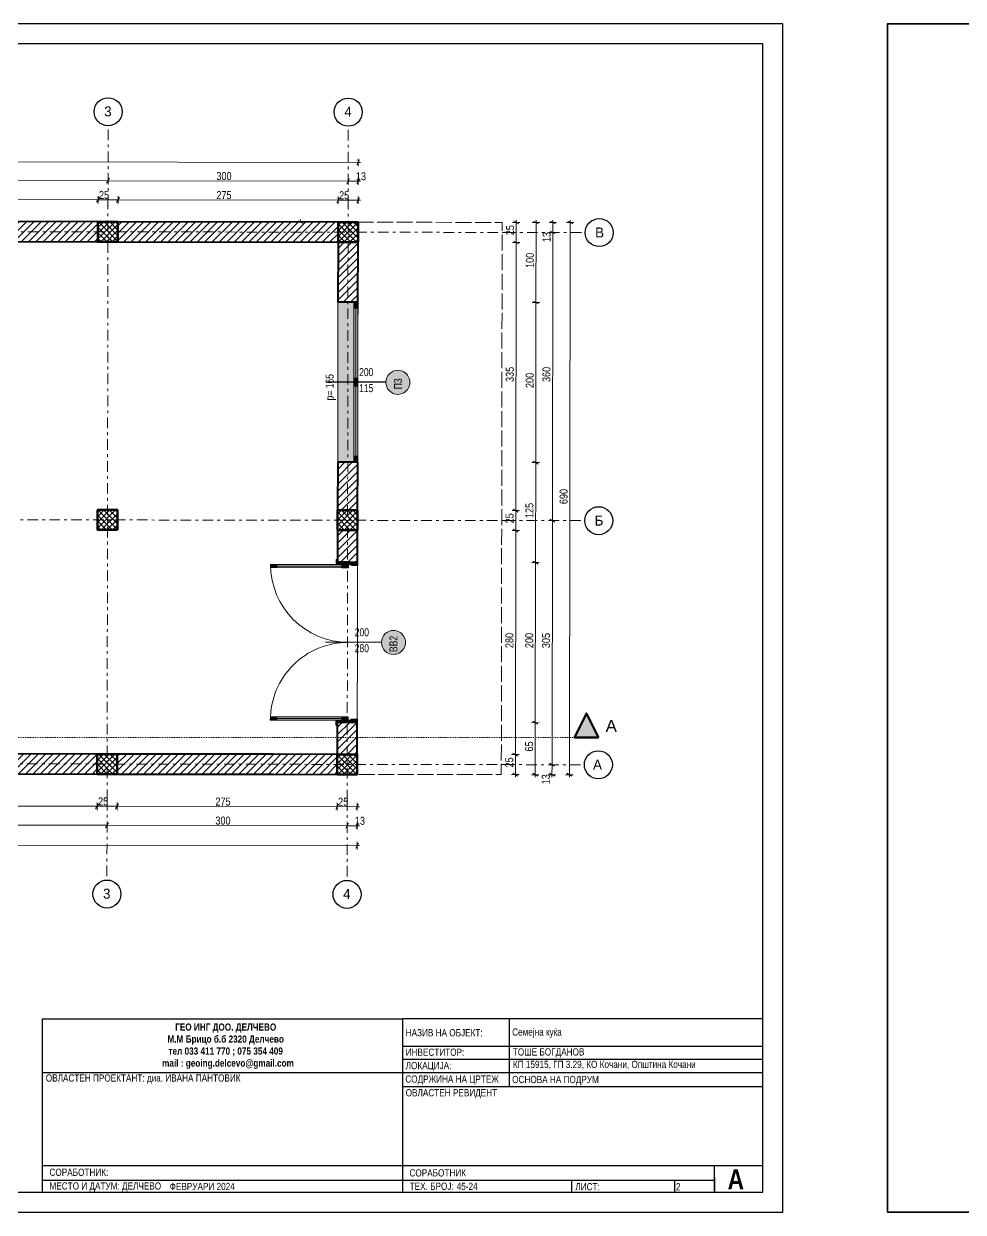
# Model space of a CAD drawing. Extents: x -1929 to 256751, y -18317 to 36108.
# Drawn here: x 90335 to 102074, y 2225 to 17075 of the extents above; entities that cross this region are included whole.
import ezdxf

# ---------------------------------------------------------------- set-up
doc = ezdxf.new("R2010")
doc.units = 0
doc.header["$LTSCALE"] = 5
doc.header["$MEASUREMENT"] = 0
for name, pattern in [('- Двойно прекъснати линии', [1093.611073, 529.166651, -211.666656, 141.111112, -211.666656]), ('- Прекъснати линия', [423.333333, 211.666667, -211.666667]), ('- Скирити линии', [245, 200, -45])]:
    doc.linetypes.add(name, pattern=pattern)
for name, color, linetype in [('4 _ - Фрагмент - Разрез.2D Elements', 7, 'Continuous'), ('4 _ - Фрагмент - Чертежи.2D Elements', 7, 'Continuous'), ('6 _ - Конструктивни оси.Dimensioning', 7, 'Continuous'), ('7 _ - Основни елементи.2D Elements', 7, 'Continuous'), ('Marker - Section', 7, 'Continuous'), ('Structural - Bearing', 7, 'Continuous')]:
    doc.layers.add(name, color=color, linetype=linetype)
doc.layers.add('41', color=7, linetype='Continuous', lineweight=35)
doc.layers.add('6 _ - Размери - Основни.Dimensioning', color=7, linetype='Continuous', true_color=0x7a7a7a)
doc.styles.add('GENERATED_STYLE_3', font='GOTHIC.TTF')
doc.styles.add('GENERATED_STYLE_4', font='arial.ttf')
doc.styles.add('GENERATED_STYLE_5', font='arialbd.ttf')
doc.styles.add('GENERATED_STYLE_6', font='Cambria Math.ttf')
pattern_1 = [(45, (25646.56, 9723.076), (-45.961934, 45.961934), [])]
pattern_2 = [(45, (25646.56, 9723.076), (-35.355335, 35.355335), []), (135, (25646.56, 9723.076), (35.355335, 35.355335), [])]

# ---------------------------------------------------------------- blocks, each defined once
blk = doc.blocks.new('ANTETKA')
at = {"layer": '4 _ - Фрагмент - Чертежи.2D Elements', "linetype": 'Continuous', "lineweight": 25, "ltscale": 0.01}
for p, q in [((76355, 4608), (71861, 4608)), ((71861, 2441), (71861, 4608)), ((71861, 3762), (76355, 3762)), ((73965, 2593), (73965, 2441)), ((75252, 2593), (75252, 2441))]:
    blk.add_line(p, q, dxfattribs=at)
at = {"layer": '4 _ - Фрагмент - Чертежи.2D Elements', "linetype": 'Continuous', "lineweight": 25, "ltscale": 0.01, "flags": 128}
for points in [[(67355, 4608), (71861, 4608)], [(67355, 2441), (67355, 4608), (71861, 4608)], [(73189, 4608), (73189, 3762)], [(71861, 4267), (76355, 4267)], [(71861, 4102), (76355, 4102)], [(67355, 3937), (71861, 3937)], [(71861, 3937), (76355, 3937)], [(67355, 2773), (76355, 2773)], [(75752, 2623), (75752, 2441), (75752, 2773)], [(67355, 2593), (75752, 2593)], [(67355, 2441), (76355, 2441)]]:
    blk.add_lwpolyline(points, dxfattribs=at)
at = {"layer": '4 _ - Фрагмент - Разрез.2D Elements', "linetype": 'Continuous', "lineweight": 35}
for s, insert, char_height, attachment_point, style in [('\\A1;\\pxqc;{\\fCentury Gothic|b1|i0|c204|p34;\\W0.85;ГЕО ИНГ ДОО. ДЕЛЧЕВО\\PМ.М Брицо б.б 2320 Делчево \\Pтел 033 411 770 ; 075 354 409 \\P  mail : geoing.delcevo@gmail.com}', (69646, 4266), 90, 5, 'GENERATED_STYLE_5'), ('\\A1;{\\W0.850000x;\\pql;\\fCentury Gothic|b0|i0|c204|p34;НАЗИВ НА ОБЈЕКТ:}', (71895, 4433), 90, 4, 'GENERATED_STYLE_4'), ('\\A1;{\\W0.850000x;\\pql;\\fCentury Gothic|b0|i0|c204|p34;Семејна куќа}', (73225, 4429), 90, 4, 'GENERATED_STYLE_4'), ('\\A1;{\\W0.850000x;\\pql;\\fCentury Gothic|b0|i0|c204|p34;ИНВЕСТИТОР:}', (71895, 4190), 90, 4, 'GENERATED_STYLE_4'), ('\\A1;{\\W0.850000x;\\pql;\\fCentury Gothic|b0|i0|c204|p34;ТОШЕ БОГДАНОВ}', (73234, 4181), 90, 4, 'GENERATED_STYLE_4'), ('\\A1;{\\W0.850000x;\\pql;\\fCentury Gothic|b0|i0|c204|p34;ЛОКАЦИЈА:}', (71895, 4010), 90, 4, 'GENERATED_STYLE_4'), ('\\A1;{\\W0.850000x;\\pql;\\fCentury Gothic|b0|i0|c204|p34;КП 15915, ГП 3.29, КО Кочани, Општина Кочани\\P\\pql;\\fCentury Gothic|b0|i0|c204|p34;}', (73235, 4030), 90, 4, 'GENERATED_STYLE_4'), ('\\A1;{\\W0.850000x;\\pql;\\fCentury Gothic|b0|i0|c204|p34;ОВЛАСТЕН ПРОЕКТАНТ: д\\fCentury Gothic|b0|i0|c204|p34;иа\\fCentury Gothic|b0|i0|c204|p34;. ИВАНА ПАНТОВИЌ}', (67398, 3855), 90, 4, 'GENERATED_STYLE_4'), ('\\A1;{\\W0.850000x;\\pql;\\fCentury Gothic|b0|i0|c204|p34;СОДРЖИНА НА ЦРТЕЖ}', (71890, 3842), 90, 4, 'GENERATED_STYLE_4'), ('\\A1;{\\W0.850000x;\\pql;\\fCentury Gothic|b0|i0|c204|p34;ОВЛАСТЕН РЕВИДЕНТ\\P\\pqc;\\fCentury Gothic|b0|i0|c204|p34;}', (71895, 3671), 90, 4, 'GENERATED_STYLE_4'), ('\\A1;{\\W0.850000x;\\pql;\\fCentury Gothic|b0|i0|c204|p34;СОРАБОТНИК:}', (67444, 2690), 90, 4, 'GENERATED_STYLE_4'), ('\\A1;{\\W0.850000x;\\pql;\\fCentury Gothic|b0|i0|c204|p34;СОРАБОТНИК}', (71942, 2682), 90, 4, 'GENERATED_STYLE_4'), ('\\A1;{\\W0.850000x;\\pql;\\fCentury Gothic|b1|i0|c204|p34;А}', (75917, 2603), 250, 4, 'GENERATED_STYLE_5'), ('\\A1;{\\W0.850000x;\\pql;\\fCentury Gothic|b0|i0|c204|p34;МЕСТО И ДАТУМ: ДЕЛЧЕВО}', (67444, 2506), 90, 4, 'GENERATED_STYLE_4'), ('\\A1;{\\W0.850000x;\\pql;\\fCentury Gothic|b0|i0|c204|p34;ФЕВРУАРИ 2024\\P\\pql;\\fCentury Gothic|b0|i0|c204|p34;}', (68946, 2512), 90, 4, 'GENERATED_STYLE_4'), ('\\A1;{\\W0.850000x;\\pql;\\fCentury Gothic|b0|i0|c204|p34;ТЕХ. БРОЈ: }', (71945, 2515), 90, 4, 'GENERATED_STYLE_4'), ('\\A1;{\\W0.850000x;\\pql;\\fCentury Gothic|b0|i0|c204|p34;45-24\\P\\pql;\\fCentury Gothic|b0|i0|c204|p34;}', (72532, 2514), 90, 4, 'GENERATED_STYLE_4'), ('\\A1;{\\W0.850000x;\\pql;\\fCentury Gothic|b0|i0|c204|p34;ЛИСТ: }', (74015, 2509), 90, 4, 'GENERATED_STYLE_4')]:
    blk.add_mtext(s, dxfattribs=dict(at, insert=insert, char_height=char_height, attachment_point=attachment_point, style=style))

msp = doc.modelspace()

# ---------------------------------------------------------------- hatches: boundary and pattern name
at = {"layer": 'Marker - Section', "linetype": 'Continuous', "lineweight": 50}
msp.add_hatch(color=256, dxfattribs=at).paths.add_polyline_path([(97516.4, 8158.6), (97366.4, 8458.6), (97216.4, 8158.6)])
at = {"layer": 'Structural - Bearing', "linetype": 'Continuous', "lineweight": 15}
h = msp.add_hatch(dxfattribs=at)
h.set_pattern_fill('COMMON_BRICK_0001', color=256, scale=0.5, style=0, pattern_type=2)
h.set_pattern_definition(pattern_1)
h.paths.add_polyline_path([(86360.3, 14608.4), (86359.9, 14358.4), (91262.2, 14350.9), (91262.6, 14600.9)])
at = {"layer": 'Structural - Bearing', "linetype": 'Continuous', "lineweight": 13}
h = msp.add_hatch(dxfattribs=at)
h.set_pattern_fill('1_БЕТОН_СГЛОБЯЕМИ_ЕЛЕМЕН_E7', color=256, scale=0.5, style=0, pattern_type=2)
h.set_pattern_definition(pattern_2)
h.paths.add_polyline_path([(91512.2, 14350.5), (91512.6, 14600.5), (91262.6, 14600.9), (91262.2, 14350.9)])
at = {"layer": 'Structural - Bearing', "linetype": 'Continuous', "lineweight": 15}
h = msp.add_hatch(dxfattribs=at)
h.set_pattern_fill('COMMON_BRICK_0001', color=256, scale=0.5, style=0, pattern_type=2)
h.set_pattern_definition(pattern_1)
h.paths.add_polyline_path([(91512.6, 14600.5), (91512.2, 14350.5), (94262.2, 14346.3), (94262.6, 14596.3)])
at = {"layer": 'Structural - Bearing', "linetype": 'Continuous', "lineweight": 13}
h = msp.add_hatch(dxfattribs=at)
h.set_pattern_fill('1_БЕТОН_СГЛОБЯЕМИ_ЕЛЕМЕН_E7', color=256, scale=0.5, style=0, pattern_type=2)
h.set_pattern_definition(pattern_2)
h.paths.add_polyline_path([(94512.2, 14345.9), (94512.6, 14595.9), (94262.6, 14596.3), (94262.2, 14346.3)])
at = {"layer": 'Structural - Bearing', "linetype": 'Continuous', "lineweight": 15}
h = msp.add_hatch(dxfattribs=at)
h.set_pattern_fill('COMMON_BRICK_0001', color=256, scale=0.5, style=0, pattern_type=2)
h.set_pattern_definition(pattern_1)
h.paths.add_polyline_path([(94261, 13596.3), (94511, 13595.9), (94512.2, 14345.9), (94262.2, 14346.3)])
at = {"layer": 'Structural - Bearing', "linetype": 'Continuous', "lineweight": 0, "true_color": 0xdedede}
for points in [[(94511, 13595.9), (94261, 13596.3), (94258, 11596.3), (94508, 11595.9)], [(94509.6, 12645.9), (94510.9, 13520.9), (94460.9, 13521), (94459.6, 12646)], [(94461, 13596), (94460.9, 13521), (94510.9, 13520.9), (94511, 13595.9)], [(94509.5, 12595.9), (94509.6, 12645.9), (94459.6, 12646), (94459.5, 12596)], [(95009.3, 12445.1, 1), (95009.7, 12745.1, 1)], [(94508.1, 11670.9), (94509.4, 12545.9), (94459.4, 12546), (94458.1, 11671)], [(94459.5, 12596), (94459.4, 12546), (94509.4, 12545.9), (94509.5, 12595.9)], [(94508, 11595.9), (94508.1, 11670.9), (94458.1, 11671), (94458, 11596)], [(93419, 10319.6), (93418.9, 10279.6), (93498.9, 10279.4), (93499, 10319.4)], [(93499, 10299.4), (93498.9, 10279.4), (94310.9, 10278.2), (94311, 10298.2)], [(93499, 10319.4), (93499, 10299.4), (94311, 10298.2), (94311, 10318.2)], [(94237, 10333.3), (94256, 10333.3), (94256.1, 10383.3), (94237.1, 10383.3)], [(94391, 10321.1), (94391, 10346.1), (94256, 10346.3), (94256, 10321.3)], [(94390.9, 10278.1), (94391, 10318.1), (94311, 10318.2), (94310.9, 10278.2)], [(94506, 10305.9), (94506, 10345.9), (94391, 10346.1), (94391, 10318.1), (94431, 10318), (94431, 10306)], [(94954.3, 9195.2, 1), (94954.7, 9495.2, 1)], [(93416, 8375.6), (93496, 8375.5), (93496.1, 8415.5), (93416.1, 8415.6)], [(93496, 8395.5), (94308, 8394.2), (94308.1, 8414.2), (93496.1, 8415.5)], [(93496, 8375.5), (94308, 8374.2), (94308, 8394.2), (93496, 8395.5)], [(94253, 8359.3), (94234, 8359.3), (94233.9, 8309.3), (94252.9, 8309.3)], [(94388, 8346.1), (94388, 8371.1), (94253, 8371.3), (94253, 8346.3)], [(94388.1, 8414.1), (94308.1, 8414.2), (94308, 8374.2), (94388, 8374.1)], [(94503, 8345.9), (94503, 8385.9), (94428, 8386), (94428, 8374), (94388, 8374.1), (94388, 8346.1)]]:
    msp.add_hatch(color=254, dxfattribs=at).paths.add_polyline_path(points)
at = {"layer": 'Structural - Bearing', "linetype": 'Continuous', "lineweight": 15}
h = msp.add_hatch(dxfattribs=at)
h.set_pattern_fill('COMMON_BRICK_0001', color=256, scale=0.5, style=0, pattern_type=2)
h.set_pattern_definition(pattern_1)
h.paths.add_polyline_path([(94257, 10996.3), (94507, 10995.9), (94508, 11595.9), (94258, 11596.3)])
at = {"layer": 'Structural - Bearing', "linetype": 'Continuous', "lineweight": 13}
h = msp.add_hatch(dxfattribs=at)
h.set_pattern_fill('1_БЕТОН_СГЛОБЯЕМИ_ЕЛЕМЕН_E7', color=256, scale=0.5, style=0, pattern_type=2)
h.set_pattern_definition(pattern_2)
h.paths.add_polyline_path([(91506.7, 10750.5), (91507, 11000.5), (91257.1, 11000.9), (91256.7, 10750.9)])
h = msp.add_hatch(dxfattribs=at)
h.set_pattern_fill('1_БЕТОН_СГЛОБЯЕМИ_ЕЛЕМЕН_E7', color=256, scale=0.5, style=0, pattern_type=2)
h.set_pattern_definition(pattern_2)
h.paths.add_polyline_path([(94506.7, 10745.9), (94507, 10995.9), (94257, 10996.3), (94256.7, 10746.3)])
at = {"layer": 'Structural - Bearing', "linetype": 'Continuous', "lineweight": 15}
h = msp.add_hatch(dxfattribs=at)
h.set_pattern_fill('COMMON_BRICK_0001', color=256, scale=0.5, style=0, pattern_type=2)
h.set_pattern_definition(pattern_1)
h.paths.add_polyline_path([(94256, 10346.3), (94506, 10345.9), (94506.7, 10745.9), (94256.7, 10746.3)])
h = msp.add_hatch(dxfattribs=at)
h.set_pattern_fill('COMMON_BRICK_0001', color=256, scale=0.5, style=0, pattern_type=2)
h.set_pattern_definition(pattern_1)
h.paths.add_polyline_path([(94252.4, 7946.3), (94502.4, 7945.9), (94503, 8345.9), (94253, 8346.3)])
h = msp.add_hatch(dxfattribs=at)
h.set_pattern_fill('COMMON_BRICK_0001', color=256, scale=0.5, style=0, pattern_type=2)
h.set_pattern_definition(pattern_1)
h.paths.add_polyline_path([(86349.7, 7708.5), (91252, 7700.9), (91252.4, 7950.9), (86350.1, 7958.5)])
at = {"layer": 'Structural - Bearing', "linetype": 'Continuous', "lineweight": 13}
h = msp.add_hatch(dxfattribs=at)
h.set_pattern_fill('1_БЕТОН_СГЛОБЯЕМИ_ЕЛЕМЕН_E7', color=256, scale=0.5, style=0, pattern_type=2)
h.set_pattern_definition(pattern_2)
h.paths.add_polyline_path([(91502, 7700.5), (91502.4, 7950.5), (91252.4, 7950.9), (91252, 7700.9)])
at = {"layer": 'Structural - Bearing', "linetype": 'Continuous', "lineweight": 15}
h = msp.add_hatch(dxfattribs=at)
h.set_pattern_fill('COMMON_BRICK_0001', color=256, scale=0.5, style=0, pattern_type=2)
h.set_pattern_definition(pattern_1)
h.paths.add_polyline_path([(91502, 7700.5), (93452, 7697.5), (93452.4, 7947.5), (91502.4, 7950.5)])
h = msp.add_hatch(dxfattribs=at)
h.set_pattern_fill('COMMON_BRICK_0001', color=256, scale=0.5, style=0, pattern_type=2)
h.set_pattern_definition(pattern_1)
h.paths.add_polyline_path([(93452, 7697.5), (94252, 7696.3), (94252.4, 7946.3), (93452.4, 7947.5)])
at = {"layer": 'Structural - Bearing', "linetype": 'Continuous', "lineweight": 13}
h = msp.add_hatch(dxfattribs=at)
h.set_pattern_fill('1_БЕТОН_СГЛОБЯЕМИ_ЕЛЕМЕН_E7', color=256, scale=0.5, style=0, pattern_type=2)
h.set_pattern_definition(pattern_2)
h.paths.add_polyline_path([(94502, 7695.9), (94502.4, 7945.9), (94252.4, 7946.3), (94252, 7696.3)])

# ---------------------------------------------------------------- linework, layer by layer
at = {"layer": '4 _ - Фрагмент - Чертежи.2D Elements', "linetype": 'Continuous', "lineweight": 25, "ltscale": 0.01}
for points in [[(78820.4, 2225.4), (99820.4, 2225.4), (99820.4, 17075.4)], [(99820.4, 17075.4), (78820.4, 17075.4)]]:
    msp.add_lwpolyline(points, dxfattribs=at)
msp.add_lwpolyline([(80070.4, 2475.4), (99570.4, 2475.4), (99570.4, 16825.4), (80070.4, 16825.4)], close=True, dxfattribs=at)
at = {"layer": '41', "color": 7, "linetype": 'Continuous', "lineweight": 35, "ltscale": 0.1, "flags": 128}
msp.add_lwpolyline([(122128.5, 17075.4), (101128.5, 17075.4), (101128.5, 2225.4), (122128.5, 2225.4)], close=True, dxfattribs=at)
at = {"layer": '6 _ - Конструктивни оси.Dimensioning', "linetype": '- Двойно прекъснати линии', "lineweight": 13, "ltscale": 0.05}
for p, q in [((91387.6, 14801), (91389.1, 15801)), ((94387.6, 14796.4), (94389.1, 15796.4)), ((91376.1, 7376.5), (91387.6, 14801)), ((94376.1, 7371.9), (94387.6, 14796.4)), ((82458.1, 14489.5), (96350.2, 14468.1)), ((96350.2, 14468.1), (97350.2, 14466.5)), ((82452.6, 10889.5), (96344.6, 10868.1)), ((96344.6, 10868.1), (97344.6, 10866.5)), ((82447.9, 7839.5), (96339.9, 7818.1)), ((96339.9, 7818.1), (97339.9, 7816.5)), ((91376.1, 7376.5), (91374.6, 6376.5)), ((94376.1, 7371.9), (94374.6, 6371.9))]:
    msp.add_line(p, q, dxfattribs=at)
at = {"layer": '6 _ - Конструктивни оси.Dimensioning', "linetype": 'Continuous', "lineweight": 25, "ltscale": 0.01}
for centre in [(91389.4, 15976), (94389.4, 15971.4), (97525.2, 14466.3), (97519.6, 10866.3), (97514.9, 7816.3), (91374.3, 6201.5), (94374.3, 6196.9)]:
    msp.add_circle(centre, 175, dxfattribs=at)
at = {"layer": '6 _ - Конструктивни оси.Dimensioning', "linetype": '- Двойно прекъснати линии', "lineweight": 13, "ltscale": 0.01}
for p in [(91387.6, 14801), (91387.6, 14801), (94387.6, 14796.4), (94387.6, 14796.4), (96350.2, 14468.1), (96350.2, 14468.1), (96344.6, 10868.1), (96344.6, 10868.1), (96339.9, 7818.1), (96339.9, 7818.1), (91376.1, 7376.5), (91376.1, 7376.5), (94376.1, 7371.9), (94376.1, 7371.9)]:
    msp.add_point(p, dxfattribs=at)
at = {"layer": '6 _ - Размери - Основни.Dimensioning', "linetype": 'Continuous', "lineweight": 20, "ltscale": 0.01}
for p, q in [((94513.7, 15342.6), (82513.8, 15361)), ((94495.6, 15311.4), (94531.8, 15373.8)), ((94513.8, 15389.4), (94513.7, 15295.7)), ((94544.3, 15342.5), (94513.7, 15342.6)), ((91388.5, 15160.1), (91388.3, 15066.3)), ((94388.4, 15155.4), (94388.3, 15061.7)), ((94513.4, 15155.2), (94513.3, 15061.5)), ((91388.4, 15113.2), (86236.1, 15121.1)), ((91370.3, 15082), (91406.5, 15144.4)), ((94388.4, 15108.6), (91388.4, 15113.2)), ((94370.3, 15077.3), (94406.5, 15139.8)), ((94513.4, 15108.4), (94388.4, 15108.6)), ((94495.3, 15077.1), (94531.5, 15139.6)), ((94543.9, 15108.3), (94513.4, 15108.4)), ((91263, 14875.7), (86360.7, 14883.2)), ((91244.9, 14844.5), (91281.1, 14906.9)), ((91263.1, 14922.6), (91262.9, 14828.8)), ((91513, 14875.3), (91263, 14875.7)), ((91494.9, 14844.1), (91531.1, 14906.5)), ((91513.1, 14922.2), (91512.9, 14828.4)), ((94263, 14871.1), (91513, 14875.3)), ((94244.9, 14839.9), (94281.1, 14902.3)), ((94263.1, 14918), (94262.9, 14824.2)), ((94513, 14870.7), (94263, 14871.1)), ((94494.9, 14839.5), (94531.1, 14901.9)), ((94513.1, 14917.6), (94512.9, 14823.8)), ((94543.6, 14870.7), (94513, 14870.7)), ((93840.2, 14596.9), (93746.4, 14597.1)), ((93824.5, 14578.9), (93762.1, 14615.1)), ((93793.3, 14597), (93793.4, 14627.6)), ((96535.3, 14592.8), (96441.6, 14592.9)), ((96519.7, 14574.8), (96457.2, 14610.9)), ((96488.1, 14342.9), (96488.5, 14592.9)), ((96488.5, 14592.9), (96488.5, 14623.4)), ((96783.4, 14592.4), (96689.6, 14592.5)), ((96767.7, 14574.4), (96705.3, 14610.6)), ((96735, 13592.5), (96736.5, 14592.5)), ((96736.5, 14592.5), (96736.6, 14623)), ((96992.8, 14592.1), (96899.1, 14592.2)), ((96977.2, 14574.1), (96914.7, 14610.2)), ((96945.8, 14467.1), (96946, 14592.1)), ((96946, 14592.1), (96946, 14622.7)), ((97209.8, 14591.7), (97116, 14591.9)), ((97194.1, 14573.7), (97131.7, 14609.9)), ((97152.3, 7691.8), (97162.9, 14591.8)), ((97162.9, 14591.8), (97163, 14622.4)), ((96992.7, 14467.1), (96898.9, 14467.2)), ((96914.6, 14485.2), (96977, 14449.1)), ((96940.2, 10867.2), (96945.8, 14467.1)), ((96534.9, 14342.8), (96441.2, 14342.9)), ((96456.8, 14360.9), (96519.3, 14324.8)), ((96482.9, 10992.9), (96488.1, 14342.9)), ((96781.9, 13592.4), (96688.1, 13592.5)), ((96703.8, 13610.6), (96766.2, 13574.4)), ((96731.9, 11592.5), (96735, 13592.5)), ((96778.8, 11592.4), (96685, 11592.5)), ((96700.7, 11610.6), (96763.1, 11574.4)), ((96730, 10342.5), (96731.9, 11592.5)), ((96529.8, 10992.8), (96436, 10992.9)), ((96451.7, 11010.9), (96514.1, 10974.8)), ((96482.5, 10742.9), (96482.9, 10992.9)), ((96987.1, 10867.1), (96893.4, 10867.2)), ((96909, 10885.2), (96971.5, 10849.1)), ((96935.5, 7817.2), (96940.2, 10867.2)), ((96529.4, 10742.8), (96435.7, 10742.9)), ((96451.3, 10760.9), (96513.8, 10724.8)), ((96478.2, 7942.9), (96482.5, 10742.9)), ((96776.9, 10342.4), (96683.1, 10342.5)), ((96698.8, 10360.6), (96761.2, 10324.4)), ((96726.9, 8342.5), (96730, 10342.5)), ((96773.8, 8342.4), (96680, 8342.6)), ((96695.7, 8360.6), (96758.1, 8324.4)), ((96725.9, 7692.5), (96726.9, 8342.5)), ((96525.1, 7942.8), (96431.3, 7942.9)), ((96447, 7961), (96509.4, 7924.8)), ((96477.8, 7692.9), (96478.2, 7942.9)), ((96982.4, 7817.1), (96888.7, 7817.2)), ((96904.3, 7835.2), (96966.8, 7799.1)), ((96935.3, 7692.2), (96935.5, 7817.2)), ((96524.7, 7692.8), (96431, 7692.9)), ((96446.6, 7711), (96509.1, 7674.8)), ((96477.8, 7662.3), (96477.8, 7692.9)), ((96772.8, 7692.4), (96679, 7692.6)), ((96694.7, 7710.6), (96757.1, 7674.4)), ((96725.8, 7661.9), (96725.9, 7692.5)), ((96982.2, 7692.1), (96888.5, 7692.2)), ((96904.1, 7710.2), (96966.6, 7674.1)), ((96935.3, 7661.6), (96935.3, 7692.2)), ((97199.2, 7691.8), (97105.4, 7691.9)), ((97121.1, 7709.9), (97183.5, 7673.7)), ((97152.3, 7661.3), (97152.3, 7691.8)), ((91251.3, 7297.6), (86349.1, 7305.2)), ((91233.3, 7266.4), (91269.4, 7328.9)), ((91251.4, 7344.5), (91251.3, 7250.8)), ((91501.3, 7297.3), (91251.3, 7297.6)), ((91483.3, 7266), (91519.4, 7328.5)), ((91501.4, 7344.1), (91501.3, 7250.4)), ((94251.3, 7293), (91501.3, 7297.3)), ((94233.3, 7261.8), (94269.4, 7324.2)), ((94251.4, 7339.9), (94251.3, 7246.1)), ((94501.3, 7292.6), (94251.3, 7293)), ((94483.3, 7261.4), (94519.4, 7323.9)), ((94501.4, 7339.5), (94501.3, 7245.8)), ((94531.9, 7292.6), (94501.3, 7292.6)), ((91376, 7059.9), (86223.7, 7067.8)), ((91357.9, 7028.7), (91394.1, 7091.1)), ((91376.1, 7106.8), (91375.9, 7013)), ((94376, 7055.3), (91376, 7059.9)), ((94357.9, 7024.1), (94394.1, 7086.5)), ((94376.1, 7102.2), (94375.9, 7008.4)), ((94501, 7055.1), (94376, 7055.3)), ((94482.9, 7023.9), (94519.1, 7086.3)), ((94501.1, 7102), (94500.9, 7008.2)), ((94531.5, 7055), (94501, 7055.1)), ((94482.5, 6775), (94518.7, 6837.4)), ((94500.7, 6853.1), (94500.5, 6759.3)), ((94500.6, 6806.2), (82500.6, 6824.7)), ((94531.2, 6806.1), (94500.6, 6806.2))]:
    msp.add_line(p, q, dxfattribs=at)
at = {"layer": '7 _ - Основни елементи.2D Elements', "linetype": '- Скирити линии', "lineweight": 20, "ltscale": 0.2, "flags": 128}
msp.add_lwpolyline([(94520.4, 7695.9), (96302, 7693.1), (96312.6, 14593.1), (94512.6, 14595.9)], dxfattribs=at)
at = {"layer": 'Marker - Section', "linetype": '- Прекъснати линия', "lineweight": 20, "ltscale": 0.01}
msp.add_line((80675.4, 8158.6), (97216.4, 8158.6), dxfattribs=at)
at = {"layer": 'Marker - Section', "linetype": 'Continuous', "lineweight": 50, "ltscale": 0.01, "flags": 128}
msp.add_lwpolyline([(97516.4, 8158.6), (97216.4, 8158.6), (97366.4, 8458.6)], close=True, dxfattribs=at)
at = {"layer": 'Structural - Bearing', "linetype": 'Continuous', "lineweight": 20, "ltscale": 0.01}
for p, q in [((94258, 11596.3), (94261, 13596.3)), ((94460.9, 13521), (94459.6, 12646)), ((94484.6, 12645.9), (94485.9, 13520.9)), ((94508, 11595.9), (94511, 13595.9)), ((94509.6, 12645.9), (94510.9, 13520.9)), ((94459.4, 12546), (94458.1, 11671)), ((94483.1, 11670.9), (94484.4, 12545.9)), ((94508.1, 11670.9), (94509.4, 12545.9)), ((93418.9, 10279.6), (93419, 10319.6)), ((93498.9, 10279.4), (93418.9, 10279.6)), ((93419, 10319.6), (93499, 10319.4)), ((93499, 10319.4), (93498.9, 10279.4)), ((93499, 10299.4), (94311, 10298.2)), ((94237, 10333.3), (94237.1, 10383.3)), ((94256, 10333.3), (94237, 10333.3)), ((94237.1, 10383.3), (94256.1, 10383.3)), ((94256.1, 10383.3), (94256, 10333.3)), ((94256, 10321.3), (94256, 10346.3)), ((94256, 10346.3), (94391, 10346.1)), ((94391, 10321.1), (94256, 10321.3)), ((94310.9, 10278.2), (94311, 10318.2)), ((94390.9, 10278.1), (94310.9, 10278.2)), ((94311, 10318.2), (94391, 10318.1)), ((94391, 10318.1), (94390.9, 10278.1)), ((94391, 10346.1), (94391, 10321.1)), ((93416.1, 8415.6), (93416, 8375.6)), ((93416, 8375.6), (93496, 8375.5)), ((93496.1, 8415.5), (93416.1, 8415.6)), ((93496, 8375.5), (93496.1, 8415.5)), ((93496, 8395.5), (94308, 8394.2)), ((94233.9, 8309.3), (94234, 8359.3)), ((94234, 8359.3), (94253, 8359.3)), ((94253, 8359.3), (94252.9, 8309.3)), ((94253, 8346.3), (94253, 8371.3)), ((94253, 8371.3), (94388, 8371.1)), ((94388, 8346.1), (94253, 8346.3)), ((94308.1, 8414.2), (94308, 8374.2)), ((94308, 8374.2), (94388, 8374.1)), ((94388.1, 8414.1), (94308.1, 8414.2)), ((94388, 8374.1), (94388.1, 8414.1)), ((94388, 8371.1), (94388, 8346.1)), ((94252.9, 8309.3), (94233.9, 8309.3))]:
    msp.add_line(p, q, dxfattribs=at)
at = {"layer": 'Structural - Bearing', "linetype": 'Continuous', "lineweight": 40, "ltscale": 0.01}
for p, q in [((94461, 13596), (94261, 13596.3)), ((94461, 13596), (94261, 13596.3)), ((94511, 13595.9), (94461, 13596)), ((94511, 13595.9), (94461, 13596)), ((94511, 13595.9), (94461, 13596)), ((94458, 11596), (94258, 11596.3)), ((94458, 11596), (94258, 11596.3)), ((94508, 11595.9), (94458, 11596)), ((94508, 11595.9), (94458, 11596)), ((94508, 11595.9), (94458, 11596)), ((94256, 10346.3), (94256.1, 10383.3)), ((94256, 10346.3), (94256.1, 10383.3)), ((94256, 10346.3), (94256.1, 10383.3)), ((94391, 10346.1), (94256, 10346.3)), ((94391, 10346.1), (94256, 10346.3)), ((94391, 10346.1), (94256, 10346.3)), ((94506, 10345.9), (94391, 10346.1)), ((94506, 10345.9), (94391, 10346.1)), ((94506, 10345.9), (94391, 10346.1)), ((94253, 8346.3), (94252.9, 8309.3)), ((94253, 8346.3), (94252.9, 8309.3)), ((94253, 8346.3), (94252.9, 8309.3)), ((94388, 8346.1), (94253, 8346.3)), ((94388, 8346.1), (94253, 8346.3)), ((94388, 8346.1), (94253, 8346.3)), ((94503, 8345.9), (94388, 8346.1)), ((94503, 8345.9), (94388, 8346.1)), ((94503, 8345.9), (94388, 8346.1))]:
    msp.add_line(p, q, dxfattribs=at)
at = {"layer": 'Structural - Bearing', "linetype": 'Continuous', "lineweight": 15, "ltscale": 0.01}
for p, q in [((94461, 13596), (94460.9, 13521)), ((94460.9, 13521), (94510.9, 13520.9)), ((94510.9, 13520.9), (94511, 13595.9)), ((94459.6, 12646), (94459.5, 12596)), ((94509.6, 12645.9), (94459.6, 12646)), ((94509.5, 12595.9), (94509.6, 12645.9)), ((94459.5, 12596), (94459.4, 12546)), ((94459.4, 12546), (94509.4, 12545.9)), ((94509.4, 12545.9), (94509.5, 12595.9)), ((94458.1, 11671), (94458, 11596)), ((94508.1, 11670.9), (94458.1, 11671)), ((94508, 11595.9), (94508.1, 11670.9))]:
    msp.add_line(p, q, dxfattribs=at)
at = {"layer": 'Structural - Bearing', "linetype": 'Continuous', "lineweight": 25, "ltscale": 0.01}
for p, q in [((94859.5, 12595.4), (94109.5, 12596.5)), ((94804.5, 9345.4), (94104.5, 9346.5))]:
    msp.add_line(p, q, dxfattribs=at)
at = {"layer": 'Structural - Bearing', "linetype": 'Continuous', "lineweight": 30, "ltscale": 0.01}
for p, q in [((94391, 10318.1), (94391, 10346.1)), ((94391, 10346.1), (94506, 10345.9)), ((94431, 10318), (94391, 10318.1)), ((94431, 10306), (94431, 10318)), ((94506, 10305.9), (94431, 10306)), ((94506, 10345.9), (94506, 10305.9)), ((94388, 8346.1), (94388, 8374.1)), ((94388, 8374.1), (94428, 8374)), ((94503, 8345.9), (94388, 8346.1)), ((94428, 8374), (94428, 8386)), ((94428, 8386), (94503, 8385.9)), ((94503, 8385.9), (94503, 8345.9))]:
    msp.add_line(p, q, dxfattribs=at)
at = {"layer": 'Structural - Bearing', "linetype": 'Continuous', "lineweight": 20, "ltscale": 0.01, "flags": 128}
for points in [[(94502, 7695.9), (94512.6, 14595.9), (82512.6, 14614.4), (82502, 7714.4)], [(93499, 10299.4), (94311, 10298.2), (94310.9, 10278.2), (93498.9, 10279.4)], [(93499, 10319.4), (94311, 10318.2), (94311, 10298.2), (93499, 10299.4)], [(93496, 8395.5), (94308, 8394.2), (94308.1, 8414.2), (93496.1, 8415.5)], [(93496, 8375.5), (94308, 8374.2), (94308, 8394.2), (93496, 8395.5)]]:
    msp.add_lwpolyline(points, close=True, dxfattribs=at)
at = {"layer": 'Structural - Bearing', "linetype": 'Continuous', "lineweight": 40, "ltscale": 0.01, "flags": 128}
for points in [[(91262.6, 14600.9), (86360.3, 14608.4)], [(94262.6, 14596.3), (91512.6, 14600.5)], [(86359.9, 14358.4), (91262.2, 14350.9)], [(91512.2, 14350.5), (94262.2, 14346.3)], [(94262.2, 14346.3), (94261, 13596.3)], [(94511, 13595.9), (94512.2, 14345.9)], [(94258, 11596.3), (94257, 10996.3)], [(94507, 10995.9), (94508, 11595.9)], [(94256.7, 10746.3), (94256, 10346.3)], [(94506, 10345.9), (94506.7, 10745.9)], [(94253, 8346.3), (94252.4, 7946.3)], [(94502.4, 7945.9), (94503, 8345.9)], [(91252.4, 7950.9), (86350.1, 7958.5)], [(93452.4, 7947.5), (91502.4, 7950.5)], [(94252.4, 7946.3), (93452.4, 7947.5)], [(86349.7, 7708.5), (91252, 7700.9)], [(91502, 7700.5), (93452, 7697.5)], [(93452, 7697.5), (94252, 7696.3)]]:
    msp.add_lwpolyline(points, dxfattribs=at)
at = {"layer": 'Structural - Bearing', "linetype": 'Continuous', "lineweight": 60, "ltscale": 0.01, "flags": 128}
for points in [[(91512.2, 14350.5), (91512.6, 14600.5), (91262.6, 14600.9), (91262.2, 14350.9)], [(94512.2, 14345.9), (94512.6, 14595.9), (94262.6, 14596.3), (94262.2, 14346.3)], [(91506.7, 10750.5), (91507, 11000.5), (91257.1, 11000.9), (91256.7, 10750.9)], [(94506.7, 10745.9), (94507, 10995.9), (94257, 10996.3), (94256.7, 10746.3)], [(91502, 7700.5), (91502.4, 7950.5), (91252.4, 7950.9), (91252, 7700.9)], [(94502, 7695.9), (94502.4, 7945.9), (94252.4, 7946.3), (94252, 7696.3)]]:
    msp.add_lwpolyline(points, close=True, dxfattribs=at)
at = {"layer": 'Structural - Bearing', "linetype": 'Continuous', "lineweight": 15, "ltscale": 0.01, "flags": 128}
for points in [[(95009.3, 12445.1, 1), (95009.7, 12745.1, 1)], [(94954.3, 9195.2, 1), (94954.7, 9495.2, 1)]]:
    msp.add_lwpolyline(points, format="xyb", close=True, dxfattribs=at)
at = {"layer": 'Structural - Bearing', "linetype": 'Continuous', "lineweight": 18, "ltscale": 0.01}
for centre, start, end in [((94391, 10318.1), 179.91179, 269.91179), ((94388, 8374.1), 89.91179, 179.91179)]:
    msp.add_arc(centre, 972, start, end, dxfattribs=at)

# ---------------------------------------------------------------- block references
msp.add_blockref('ANTETKA', (23212.4, 34.4))

# ---------------------------------------------------------------- texts
at = {"layer": '4 _ - Фрагмент - Разрез.2D Elements', "linetype": 'Continuous', "lineweight": 35, "char_height": 90, "attachment_point": 4, "style": 'GENERATED_STYLE_4'}
for s, insert in [('\\A1;{\\W0.850000x;\\pql;\\fCentury Gothic|b0|i0|c204|p34;ОСНОВА НА П\\fCentury Gothic|b0|i0|c204|p34;ОДРУМ}', (96437.7, 3870.9)), ('\\A1;{\\W0.850000x;\\pql;\\fCentury Gothic|b0|i0|c204|p34;2}', (98484.5, 2543.4))]:
    msp.add_mtext(s, dxfattribs=dict(at, insert=insert))
at = {"layer": '6 _ - Конструктивни оси.Dimensioning', "linetype": 'Continuous', "lineweight": 13, "char_height": 125, "attachment_point": 1, "style": 'GENERATED_STYLE_6'}
for s, insert in [('\\A1;{\\pql;\\pt0;\\fCentury Gothic|b0|i0|c0|p34;3}', (91340.5, 16043.4)), ('\\A1;{\\pql;\\pt0;\\fCentury Gothic|b0|i0|c0|p34;4}', (94340.5, 16038.8)), ('\\A1;{\\pql;\\pt0;\\fCentury Gothic|b0|i0|c0|p34;В}', (97474.6, 14530.5)), ('\\A1;{\\pql;\\pt0;\\fCentury Gothic|b0|i0|c0|p34;Б}', (97469, 10930.6)), ('\\A1;{\\pql;\\pt0;\\fCentury Gothic|b0|i0|c0|p34;А}', (97448.4, 7880.6)), ('\\A1;{\\pql;\\pt0;\\fCentury Gothic|b0|i0|c0|p34;3}', (91325.5, 6268.9)), ('\\A1;{\\pql;\\pt0;\\fCentury Gothic|b0|i0|c0|p34;4}', (94325.5, 6264.3))]:
    msp.add_mtext(s, dxfattribs=dict(at, insert=insert))
at = {"layer": '6 _ - Размери - Основни.Dimensioning', "linetype": 'Continuous', "lineweight": 35, "char_height": 100, "attachment_point": 7, "style": 'GENERATED_STYLE_6'}
for s, insert, rotation in [('\\A1;{\\W0.850000x;\\pql;\\fCentury Gothic|b0|i0|c0|p34;300}', (92742.1, 15121.3), 359.91179), ('\\A1;{\\W0.850000x;\\pql;\\fCentury Gothic|b0|i0|c0|p34;13}', (94484.8, 15118.6), 359.91179), ('\\A1;{\\W0.850000x;\\pql;\\fCentury Gothic|b0|i0|c0|p34;25}', (91275, 14885.9), 359.91179), ('\\A1;{\\W0.850000x;\\pql;\\fCentury Gothic|b0|i0|c0|p34;275}', (92741.8, 14883.6), 359.91179), ('\\A1;{\\W0.850000x;\\pql;\\fCentury Gothic|b0|i0|c0|p34;25}', (94275, 14881.3), 359.91179), ('\\A1;{\\W0.850000x;\\pql;\\fCentury Gothic|b0|i0|c0|p34;25}', (96462.3, 14432.5), 89.91179), ('\\A1;{\\W0.850000x;\\pql;\\fCentury Gothic|b0|i0|c0|p34;13}', (96919.7, 14347.3), 89.91179), ('\\A1;{\\W0.850000x;\\pql;\\fCentury Gothic|b0|i0|c0|p34;100}', (96709.8, 14023.9), 89.91179), ('\\A1;{\\W0.850000x;\\pql;\\fCentury Gothic|b0|i0|c0|p34;335}', (96459.5, 12599.3), 89.91179), ('\\A1;{\\W0.850000x;\\pql;\\fCentury Gothic|b0|i0|c0|p34;360}', (96917, 12598.6), 89.91179), ('\\A1;{\\W0.850000x;\\pql;\\fCentury Gothic|b0|i0|c0|p34;200}', (96707.4, 12523.9), 89.91179), ('\\A1;{\\W0.850000x;\\pql;\\fCentury Gothic|b0|i0|c0|p34;690}', (97131.6, 11073.2), 89.91179), ('\\A1;{\\W0.850000x;\\pql;\\fCentury Gothic|b0|i0|c0|p34;125}', (96704.9, 10898.9), 89.91179), ('\\A1;{\\W0.850000x;\\pql;\\fCentury Gothic|b0|i0|c0|p34;25}', (96456.8, 10832.5), 89.91179), ('\\A1;{\\W0.850000x;\\pql;\\fCentury Gothic|b0|i0|c0|p34;280}', (96454.4, 9274.3), 89.91179), ('\\A1;{\\W0.850000x;\\pql;\\fCentury Gothic|b0|i0|c0|p34;200}', (96702.4, 9273.9), 89.91179), ('\\A1;{\\W0.850000x;\\pql;\\fCentury Gothic|b0|i0|c0|p34;305}', (96911.9, 9273.6), 89.91179), ('\\A1;{\\W0.850000x;\\pql;\\fCentury Gothic|b0|i0|c0|p34;65}', (96700.5, 7982.1), 89.91179), ('\\A1;{\\W0.850000x;\\pql;\\fCentury Gothic|b0|i0|c0|p34;25}', (96452.1, 7782.5), 89.91179), ('\\A1;{\\W0.850000x;\\pql;\\fCentury Gothic|b0|i0|c0|p34;13}', (96909.3, 7572.3), 89.91179), ('\\A1;{\\W0.850000x;\\pql;\\fCentury Gothic|b0|i0|c0|p34;25}', (91263.3, 7307.8), 359.91179), ('\\A1;{\\W0.850000x;\\pql;\\fCentury Gothic|b0|i0|c0|p34;275}', (92730.1, 7305.5), 359.91179), ('\\A1;{\\W0.850000x;\\pql;\\fCentury Gothic|b0|i0|c0|p34;25}', (94263.3, 7303.2), 359.91179), ('\\A1;{\\W0.850000x;\\pql;\\fCentury Gothic|b0|i0|c0|p34;300}', (92729.7, 7068), 359.91179), ('\\A1;{\\W0.850000x;\\pql;\\fCentury Gothic|b0|i0|c0|p34;13}', (94472.4, 7065.3), 359.91179)]:
    msp.add_mtext(s, dxfattribs=dict(at, insert=insert, rotation=rotation))
at = {"layer": 'Marker - Section', "linetype": 'Continuous', "lineweight": 50, "insert": (97606.4, 8227.2), "char_height": 150, "attachment_point": 7, "style": 'GENERATED_STYLE_3'}
msp.add_mtext('\\A1;{\\pql;\\pt0;\\fArial|b0|i0|c0|p34;А}', dxfattribs=at)
at = {"layer": 'Structural - Bearing', "linetype": 'Continuous', "lineweight": 25, "char_height": 100, "attachment_point": 7, "style": 'GENERATED_STYLE_6'}
for s, insert, rotation in [('\\A1;{\\W0.800000x;\\pql;\\pt0;\\fCentury Gothic|b0|i0|c0|p34;200\\fCentury Gothic|b0|i0|c0|p34;\\A1{\\H.66x;\\S^  ;}\\fCentury Gothic|b0|i0|c0|p34;\\fCentury Gothic|b0|i0|c0|p34;}', (94525.2, 12643.3), 359.91179), ('\\A1;{\\W0.800000x;\\pql;\\pt0;\\fCentury Gothic|b0|i0|c0|p34;p= 165\\fCentury Gothic|b0|i0|c0|p34;\\A1{\\H.66x;\\S^  ;}\\fCentury Gothic|b0|i0|c0|p34;\\fCentury Gothic|b0|i0|c0|p34;}', (94236.6, 12368.6), 89.91179), ('\\A1;{\\W0.800000x;\\pql;\\pt0;\\fCentury Gothic|b0|i0|c0|p34;П3\\fCentury Gothic|b0|i0|c0|p34;\\fCentury Gothic|b0|i0|c0|p34;\\fCentury Gothic|b0|i0|c0|p34;}', (95061.9, 12508), 89.91179), ('\\A1;{\\W0.800000x;\\pql;\\pt0;\\fCentury Gothic|b0|i0|c0|p34;115\\fCentury Gothic|b0|i0|c0|p34;\\A1{\\H.66x;\\S^  ;}\\fCentury Gothic|b0|i0|c0|p34;\\fCentury Gothic|b0|i0|c0|p34;}', (94524.9, 12443.3), 359.91179), ('\\A1;{\\W0.800000x;\\pql;\\pt0;\\fCentury Gothic|b0|i0|c0|p34;200\\fCentury Gothic|b0|i0|c0|p34;\\A1{\\H.66x;\\S^  ;}\\fCentury Gothic|b0|i0|c0|p34;\\fCentury Gothic|b0|i0|c0|p34;}', (94470.2, 9393.4), 359.91179), ('\\A1;{\\W0.800000x;\\pql;\\pt0;\\fCentury Gothic|b0|i0|c0|p34;ВВ2\\fCentury Gothic|b0|i0|c0|p34;\\fCentury Gothic|b0|i0|c0|p34;\\fCentury Gothic|b0|i0|c0|p34;}', (95004.3, 9225.1), 89.91179), ('\\A1;{\\W0.800000x;\\pql;\\pt0;\\fCentury Gothic|b0|i0|c0|p34;280\\fCentury Gothic|b0|i0|c0|p34;\\A1{\\H.66x;\\S^  ;}\\fCentury Gothic|b0|i0|c0|p34;\\fCentury Gothic|b0|i0|c0|p34;}', (94469.9, 9193.4), 359.91179)]:
    msp.add_mtext(s, dxfattribs=dict(at, insert=insert, rotation=rotation))

doc.saveas('drawing.dxf')
